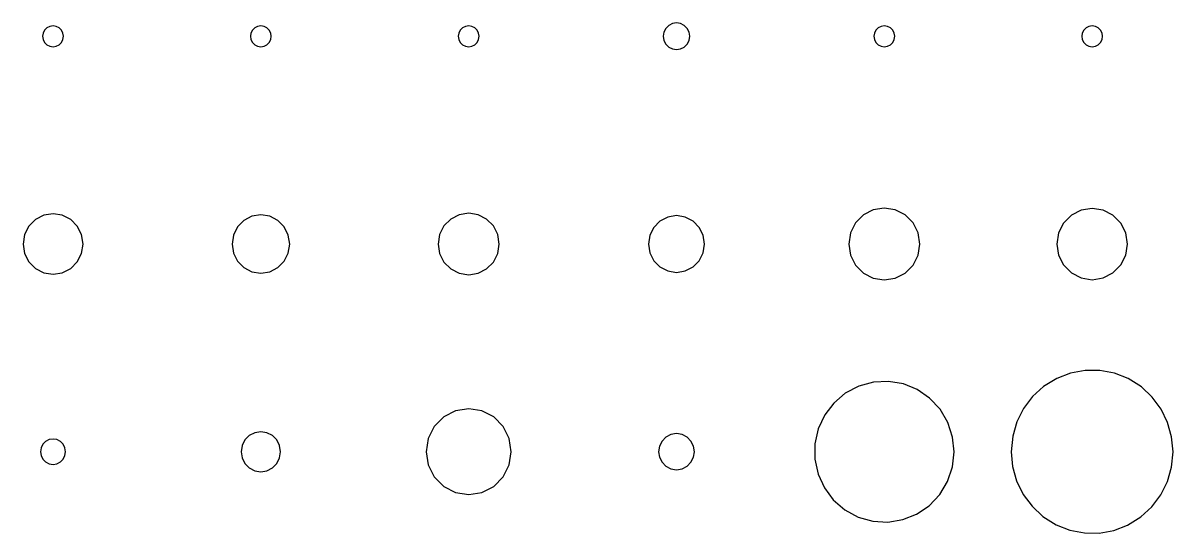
# Model space of a CAD drawing. Header units: metres. Extents: x -552 to 545, y -386 to 330.
# Drawn here: x 15.8 to 292.5, y -155.6 to -32.8 of the extents above; entities that cross this region are included whole.
import ezdxf

# ---------------------------------------------------------------- set-up
doc = ezdxf.new("R2010")
doc.units = ezdxf.units.M

msp = doc.modelspace()

# ---------------------------------------------------------------- linework, layer by layer
for p, q in [((172.01855, -32.94928, -668.5716), (171.13324, -33.404907, -668.5716)), ((173, -32.792297, -668.5716), (172.01855, -32.94928, -668.5716)), ((173.98145, -32.94928, -668.5716), (173, -32.792297, -668.5716)), ((174.86676, -33.404907, -668.5716), (173.98145, -32.94928, -668.5716)), ((20.622375, -35.219727, -668.5716), (20.5, -36, -668.5716)), ((20.977478, -34.51584, -668.5716), (20.622375, -35.219727, -668.5716)), ((21.530518, -33.957245, -668.5716), (20.977478, -34.51584, -668.5716)), ((22.227478, -33.59857, -668.5716), (21.530518, -33.957245, -668.5716)), ((23, -33.475006, -668.5716), (22.227478, -33.59857, -668.5716)), ((23.772522, -33.59857, -668.5716), (23, -33.475006, -668.5716)), ((24.469482, -33.957245, -668.5716), (23.772522, -33.59857, -668.5716)), ((25.022522, -34.51584, -668.5716), (24.469482, -33.957245, -668.5716)), ((25.377625, -35.219727, -668.5716), (25.022522, -34.51584, -668.5716)), ((25.5, -36, -668.5716), (25.377625, -35.219727, -668.5716)), ((70.622375, -35.219727, -668.5716), (70.5, -36, -668.5716)), ((70.97748, -34.51584, -668.5716), (70.622375, -35.219727, -668.5716)), ((71.53052, -33.957245, -668.5716), (70.97748, -34.51584, -668.5716)), ((72.22748, -33.59857, -668.5716), (71.53052, -33.957245, -668.5716)), ((73, -33.475006, -668.5716), (72.22748, -33.59857, -668.5716)), ((73.77252, -33.59857, -668.5716), (73, -33.475006, -668.5716)), ((74.46948, -33.957245, -668.5716), (73.77252, -33.59857, -668.5716)), ((75.02252, -34.51584, -668.5716), (74.46948, -33.957245, -668.5716)), ((75.377625, -35.219727, -668.5716), (75.02252, -34.51584, -668.5716)), ((75.5, -36, -668.5716), (75.377625, -35.219727, -668.5716)), ((120.622375, -35.219727, -668.5716), (120.5, -36, -668.5716)), ((120.97748, -34.51584, -668.5716), (120.622375, -35.219727, -668.5716)), ((121.53052, -33.957245, -668.5716), (120.97748, -34.51584, -668.5716)), ((122.22748, -33.59857, -668.5716), (121.53052, -33.957245, -668.5716)), ((123, -33.475006, -668.5716), (122.22748, -33.59857, -668.5716)), ((123.77252, -33.59857, -668.5716), (123, -33.475006, -668.5716)), ((124.46948, -33.957245, -668.5716), (123.77252, -33.59857, -668.5716)), ((125.02252, -34.51584, -668.5716), (124.46948, -33.957245, -668.5716)), ((125.377625, -35.219727, -668.5716), (125.02252, -34.51584, -668.5716)), ((125.5, -36, -668.5716), (125.377625, -35.219727, -668.5716)), ((169.97949, -35.00876, -668.5716), (169.82404, -36, -668.5716)), ((170.4306, -34.114563, -668.5716), (169.97949, -35.00876, -668.5716)), ((171.13324, -33.404907, -668.5716), (170.4306, -34.114563, -668.5716)), ((175.5694, -34.114563, -668.5716), (174.86676, -33.404907, -668.5716)), ((176.02051, -35.00876, -668.5716), (175.5694, -34.114563, -668.5716)), ((176.17596, -36, -668.5716), (176.02051, -35.00876, -668.5716)), ((220.62238, -35.219727, -668.5716), (220.5, -36, -668.5716)), ((220.97748, -34.51584, -668.5716), (220.62238, -35.219727, -668.5716)), ((221.53052, -33.957245, -668.5716), (220.97748, -34.51584, -668.5716)), ((222.22748, -33.59857, -668.5716), (221.53052, -33.957245, -668.5716)), ((223, -33.475006, -668.5716), (222.22748, -33.59857, -668.5716)), ((223.77252, -33.59857, -668.5716), (223, -33.475006, -668.5716)), ((224.46948, -33.957245, -668.5716), (223.77252, -33.59857, -668.5716)), ((225.02252, -34.51584, -668.5716), (224.46948, -33.957245, -668.5716)), ((225.37762, -35.219727, -668.5716), (225.02252, -34.51584, -668.5716)), ((225.5, -36, -668.5716), (225.37762, -35.219727, -668.5716)), ((270.62238, -35.219727, -668.5716), (270.5, -36, -668.5716)), ((270.97748, -34.51584, -668.5716), (270.62238, -35.219727, -668.5716)), ((271.53052, -33.957245, -668.5716), (270.97748, -34.51584, -668.5716)), ((272.22748, -33.59857, -668.5716), (271.53052, -33.957245, -668.5716)), ((273, -33.475006, -668.5716), (272.22748, -33.59857, -668.5716)), ((273.77252, -33.59857, -668.5716), (273, -33.475006, -668.5716)), ((274.46948, -33.957245, -668.5716), (273.77252, -33.59857, -668.5716)), ((275.02252, -34.51584, -668.5716), (274.46948, -33.957245, -668.5716)), ((275.37762, -35.219727, -668.5716), (275.02252, -34.51584, -668.5716)), ((275.5, -36, -668.5716), (275.37762, -35.219727, -668.5716)), ((20.5, -36, -668.5716), (20.622375, -36.780273, -668.5716)), ((20.622375, -36.780273, -668.5716), (20.977478, -37.48416, -668.5716)), ((20.977478, -37.48416, -668.5716), (21.530518, -38.042755, -668.5716)), ((21.530518, -38.042755, -668.5716), (22.227478, -38.40143, -668.5716)), ((22.227478, -38.40143, -668.5716), (23, -38.524994, -668.5716)), ((23, -38.524994, -668.5716), (23.772522, -38.40143, -668.5716)), ((23.772522, -38.40143, -668.5716), (24.469482, -38.042755, -668.5716)), ((24.469482, -38.042755, -668.5716), (25.022522, -37.48416, -668.5716)), ((25.022522, -37.48416, -668.5716), (25.377625, -36.780273, -668.5716)), ((25.377625, -36.780273, -668.5716), (25.5, -36, -668.5716)), ((70.5, -36, -668.5716), (70.622375, -36.780273, -668.5716)), ((70.622375, -36.780273, -668.5716), (70.97748, -37.48416, -668.5716)), ((70.97748, -37.48416, -668.5716), (71.53052, -38.042755, -668.5716)), ((71.53052, -38.042755, -668.5716), (72.22748, -38.40143, -668.5716)), ((72.22748, -38.40143, -668.5716), (73, -38.524994, -668.5716)), ((73, -38.524994, -668.5716), (73.77252, -38.40143, -668.5716)), ((73.77252, -38.40143, -668.5716), (74.46948, -38.042755, -668.5716)), ((74.46948, -38.042755, -668.5716), (75.02252, -37.48416, -668.5716)), ((75.02252, -37.48416, -668.5716), (75.377625, -36.780273, -668.5716)), ((75.377625, -36.780273, -668.5716), (75.5, -36, -668.5716)), ((120.5, -36, -668.5716), (120.622375, -36.780273, -668.5716)), ((120.622375, -36.780273, -668.5716), (120.97748, -37.48416, -668.5716)), ((120.97748, -37.48416, -668.5716), (121.53052, -38.042755, -668.5716)), ((121.53052, -38.042755, -668.5716), (122.22748, -38.40143, -668.5716)), ((122.22748, -38.40143, -668.5716), (123, -38.524994, -668.5716)), ((123, -38.524994, -668.5716), (123.77252, -38.40143, -668.5716)), ((123.77252, -38.40143, -668.5716), (124.46948, -38.042755, -668.5716)), ((124.46948, -38.042755, -668.5716), (125.02252, -37.48416, -668.5716)), ((125.02252, -37.48416, -668.5716), (125.377625, -36.780273, -668.5716)), ((125.377625, -36.780273, -668.5716), (125.5, -36, -668.5716)), ((169.82404, -36, -668.5716), (169.97949, -36.99124, -668.5716)), ((169.97949, -36.99124, -668.5716), (170.4306, -37.885437, -668.5716)), ((170.4306, -37.885437, -668.5716), (171.13324, -38.595093, -668.5716)), ((171.13324, -38.595093, -668.5716), (172.01855, -39.05072, -668.5716)), ((173.98145, -39.05072, -668.5716), (174.86676, -38.595093, -668.5716)), ((174.86676, -38.595093, -668.5716), (175.5694, -37.885437, -668.5716)), ((175.5694, -37.885437, -668.5716), (176.02051, -36.99124, -668.5716)), ((176.02051, -36.99124, -668.5716), (176.17596, -36, -668.5716)), ((220.5, -36, -668.5716), (220.62238, -36.780273, -668.5716)), ((220.62238, -36.780273, -668.5716), (220.97748, -37.48416, -668.5716)), ((220.97748, -37.48416, -668.5716), (221.53052, -38.042755, -668.5716)), ((221.53052, -38.042755, -668.5716), (222.22748, -38.40143, -668.5716)), ((222.22748, -38.40143, -668.5716), (223, -38.524994, -668.5716)), ((223, -38.524994, -668.5716), (223.77252, -38.40143, -668.5716)), ((223.77252, -38.40143, -668.5716), (224.46948, -38.042755, -668.5716)), ((224.46948, -38.042755, -668.5716), (225.02252, -37.48416, -668.5716)), ((225.02252, -37.48416, -668.5716), (225.37762, -36.780273, -668.5716)), ((225.37762, -36.780273, -668.5716), (225.5, -36, -668.5716)), ((270.5, -36, -668.5716), (270.62238, -36.780273, -668.5716)), ((270.62238, -36.780273, -668.5716), (270.97748, -37.48416, -668.5716)), ((270.97748, -37.48416, -668.5716), (271.53052, -38.042755, -668.5716)), ((271.53052, -38.042755, -668.5716), (272.22748, -38.40143, -668.5716)), ((272.22748, -38.40143, -668.5716), (273, -38.524994, -668.5716)), ((273, -38.524994, -668.5716), (273.77252, -38.40143, -668.5716)), ((273.77252, -38.40143, -668.5716), (274.46948, -38.042755, -668.5716)), ((274.46948, -38.042755, -668.5716), (275.02252, -37.48416, -668.5716)), ((275.02252, -37.48416, -668.5716), (275.37762, -36.780273, -668.5716)), ((275.37762, -36.780273, -668.5716), (275.5, -36, -668.5716)), ((172.01855, -39.05072, -668.5716), (173, -39.207703, -668.5716)), ((173, -39.207703, -668.5716), (173.98145, -39.05072, -668.5716)), ((223, -77.34845, -668.5716), (220.35297, -77.77188, -668.5716)), ((225.64703, -77.77188, -668.5716), (223, -77.34845, -668.5716)), ((273, -77.41354, -668.5716), (270.37292, -77.8338, -668.5716)), ((275.62708, -77.8338, -668.5716), (273, -77.41354, -668.5716)), ((18.754517, -80.098145, -668.5716), (17.156555, -81.712036, -668.5716)), ((20.768005, -79.06195, -668.5716), (18.754517, -80.098145, -668.5716)), ((23, -78.704895, -668.5716), (20.768005, -79.06195, -668.5716)), ((25.231995, -79.06195, -668.5716), (23, -78.704895, -668.5716)), ((27.245483, -80.098145, -668.5716), (25.231995, -79.06195, -668.5716)), ((28.843445, -81.712036, -668.5716), (27.245483, -80.098145, -668.5716)), ((70.85614, -79.33588, -668.5716), (68.92212, -80.33118, -668.5716)), ((73, -78.99295, -668.5716), (70.85614, -79.33588, -668.5716)), ((75.14386, -79.33588, -668.5716), (73, -78.99295, -668.5716)), ((77.07788, -80.33118, -668.5716), (75.14386, -79.33588, -668.5716)), ((118.68115, -79.996155, -668.5716), (117.0556, -81.63794, -668.5716)), ((120.72943, -78.94205, -668.5716), (118.68115, -79.996155, -668.5716)), ((123, -78.57883, -668.5716), (120.72943, -78.94205, -668.5716)), ((125.27057, -78.94205, -668.5716), (123, -78.57883, -668.5716)), ((127.31885, -79.996155, -668.5716), (125.27057, -78.94205, -668.5716)), ((128.9444, -81.63794, -668.5716), (127.31885, -79.996155, -668.5716)), ((170.91058, -79.505066, -668.5716), (169.02563, -80.47507, -668.5716)), ((173, -79.17081, -668.5716), (170.91058, -79.505066, -668.5716)), ((175.08942, -79.505066, -668.5716), (173, -79.17081, -668.5716)), ((176.97437, -80.47507, -668.5716), (175.08942, -79.505066, -668.5716)), ((217.96509, -79.00073, -668.5716), (216.07007, -80.914734, -668.5716)), ((220.35297, -77.77188, -668.5716), (217.96509, -79.00073, -668.5716)), ((228.03491, -79.00073, -668.5716), (225.64703, -77.77188, -668.5716)), ((229.92993, -80.914734, -668.5716), (228.03491, -79.00073, -668.5716)), ((268.003, -79.053406, -668.5716), (266.1222, -80.953, -668.5716)), ((270.37292, -77.8338, -668.5716), (268.003, -79.053406, -668.5716)), ((277.997, -79.053406, -668.5716), (275.62708, -77.8338, -668.5716)), ((279.8778, -80.953, -668.5716), (277.997, -79.053406, -668.5716)), ((17.156555, -81.712036, -668.5716), (16.130615, -83.7457, -668.5716)), ((29.869385, -83.7457, -668.5716), (28.843445, -81.712036, -668.5716)), ((67.38727, -81.88135, -668.5716), (66.401855, -83.83469, -668.5716)), ((68.92212, -80.33118, -668.5716), (67.38727, -81.88135, -668.5716)), ((78.61273, -81.88135, -668.5716), (77.07788, -80.33118, -668.5716)), ((79.598145, -83.83469, -668.5716), (78.61273, -81.88135, -668.5716)), ((117.0556, -81.63794, -668.5716), (116.0119, -83.706726, -668.5716)), ((129.9881, -83.706726, -668.5716), (128.9444, -81.63794, -668.5716)), ((167.52979, -81.9859, -668.5716), (166.5694, -83.88968, -668.5716)), ((169.02563, -80.47507, -668.5716), (167.52979, -81.9859, -668.5716)), ((178.47021, -81.9859, -668.5716), (176.97437, -80.47507, -668.5716)), ((179.4306, -83.88968, -668.5716), (178.47021, -81.9859, -668.5716)), ((216.07007, -80.914734, -668.5716), (214.85333, -83.32651, -668.5716)), ((231.14667, -83.32651, -668.5716), (229.92993, -80.914734, -668.5716)), ((266.1222, -80.953, -668.5716), (264.91467, -83.34665, -668.5716)), ((281.08533, -83.34665, -668.5716), (279.8778, -80.953, -668.5716)), ((16.130615, -83.7457, -668.5716), (15.777161, -86, -668.5716)), ((30.22284, -86, -668.5716), (29.869385, -83.7457, -668.5716)), ((66.401855, -83.83469, -668.5716), (66.06232, -86, -668.5716)), ((79.93768, -86, -668.5716), (79.598145, -83.83469, -668.5716)), ((116.0119, -83.706726, -668.5716), (115.65228, -86, -668.5716)), ((130.34772, -86, -668.5716), (129.9881, -83.706726, -668.5716)), ((166.5694, -83.88968, -668.5716), (166.23846, -86, -668.5716)), ((179.76154, -86, -668.5716), (179.4306, -83.88968, -668.5716)), ((214.85333, -83.32651, -668.5716), (214.43408, -86, -668.5716)), ((231.56592, -86, -668.5716), (231.14667, -83.32651, -668.5716)), ((264.91467, -83.34665, -668.5716), (264.4986, -86, -668.5716)), ((281.5014, -86, -668.5716), (281.08533, -83.34665, -668.5716)), ((15.777161, -86, -668.5716), (16.130615, -88.2543, -668.5716)), ((16.130615, -88.2543, -668.5716), (17.156555, -90.287964, -668.5716)), ((28.843445, -90.287964, -668.5716), (29.869385, -88.2543, -668.5716)), ((29.869385, -88.2543, -668.5716), (30.22284, -86, -668.5716)), ((66.06232, -86, -668.5716), (66.401855, -88.16531, -668.5716)), ((66.401855, -88.16531, -668.5716), (67.38727, -90.11865, -668.5716)), ((78.61273, -90.11865, -668.5716), (79.598145, -88.16531, -668.5716)), ((79.598145, -88.16531, -668.5716), (79.93768, -86, -668.5716)), ((115.65228, -86, -668.5716), (116.0119, -88.293274, -668.5716)), ((116.0119, -88.293274, -668.5716), (117.0556, -90.36206, -668.5716)), ((128.9444, -90.36206, -668.5716), (129.9881, -88.293274, -668.5716)), ((129.9881, -88.293274, -668.5716), (130.34772, -86, -668.5716)), ((166.23846, -86, -668.5716), (166.5694, -88.11032, -668.5716)), ((166.5694, -88.11032, -668.5716), (167.52979, -90.0141, -668.5716)), ((178.47021, -90.0141, -668.5716), (179.4306, -88.11032, -668.5716)), ((179.4306, -88.11032, -668.5716), (179.76154, -86, -668.5716)), ((214.43408, -86, -668.5716), (214.85333, -88.67349, -668.5716)), ((231.14667, -88.67349, -668.5716), (231.56592, -86, -668.5716)), ((264.4986, -86, -668.5716), (264.91467, -88.65335, -668.5716)), ((281.08533, -88.65335, -668.5716), (281.5014, -86, -668.5716)), ((17.156555, -90.287964, -668.5716), (18.754517, -91.901855, -668.5716)), ((27.245483, -91.901855, -668.5716), (28.843445, -90.287964, -668.5716)), ((67.38727, -90.11865, -668.5716), (68.92212, -91.66882, -668.5716)), ((77.07788, -91.66882, -668.5716), (78.61273, -90.11865, -668.5716)), ((117.0556, -90.36206, -668.5716), (118.68115, -92.003845, -668.5716)), ((127.31885, -92.003845, -668.5716), (128.9444, -90.36206, -668.5716)), ((167.52979, -90.0141, -668.5716), (169.02563, -91.52493, -668.5716)), ((176.97437, -91.52493, -668.5716), (178.47021, -90.0141, -668.5716)), ((214.85333, -88.67349, -668.5716), (216.07007, -91.085266, -668.5716)), ((216.07007, -91.085266, -668.5716), (217.96509, -92.99927, -668.5716)), ((228.03491, -92.99927, -668.5716), (229.92993, -91.085266, -668.5716)), ((229.92993, -91.085266, -668.5716), (231.14667, -88.67349, -668.5716)), ((264.91467, -88.65335, -668.5716), (266.1222, -91.047, -668.5716)), ((266.1222, -91.047, -668.5716), (268.003, -92.94656, -668.5716)), ((277.997, -92.946594, -668.5716), (279.8778, -91.047, -668.5716)), ((279.8778, -91.047, -668.5716), (281.08533, -88.65335, -668.5716)), ((18.754517, -91.901855, -668.5716), (20.768005, -92.93805, -668.5716)), ((20.768005, -92.93805, -668.5716), (23, -93.295105, -668.5716)), ((23, -93.295105, -668.5716), (25.231995, -92.93805, -668.5716)), ((25.231995, -92.93805, -668.5716), (27.245483, -91.901855, -668.5716)), ((68.92212, -91.66882, -668.5716), (70.85614, -92.66412, -668.5716)), ((70.85614, -92.66412, -668.5716), (73, -93.00705, -668.5716)), ((73, -93.00705, -668.5716), (75.14386, -92.66412, -668.5716)), ((75.14386, -92.66412, -668.5716), (77.07788, -91.66882, -668.5716)), ((118.68115, -92.003845, -668.5716), (120.72943, -93.05795, -668.5716)), ((120.72943, -93.05795, -668.5716), (123, -93.42117, -668.5716)), ((123, -93.42117, -668.5716), (125.27057, -93.05795, -668.5716)), ((125.27057, -93.05795, -668.5716), (127.31885, -92.003845, -668.5716)), ((169.02563, -91.52493, -668.5716), (170.91058, -92.494934, -668.5716)), ((170.91058, -92.494934, -668.5716), (173, -92.82919, -668.5716)), ((173, -92.82919, -668.5716), (175.08942, -92.494934, -668.5716)), ((175.08942, -92.494934, -668.5716), (176.97437, -91.52493, -668.5716)), ((217.96509, -92.99927, -668.5716), (220.35297, -94.22812, -668.5716)), ((225.64703, -94.22812, -668.5716), (228.03491, -92.99927, -668.5716)), ((268.003, -92.94656, -668.5716), (270.37292, -94.1662, -668.5716)), ((275.62708, -94.1662, -668.5716), (277.997, -92.946594, -668.5716)), ((220.35297, -94.22812, -668.5716), (223, -94.65155, -668.5716)), ((223, -94.65155, -668.5716), (225.64703, -94.22812, -668.5716)), ((270.37292, -94.1662, -668.5716), (273, -94.58646, -668.5716)), ((273, -94.58646, -668.5716), (275.62708, -94.1662, -668.5716)), ((264.47205, -118.34027, -668.5716), (261.29248, -120.30823, -668.5716)), ((267.8012, -117.066345, -668.5716), (264.47205, -118.34027, -668.5716)), ((271.3045, -116.42651, -668.5716), (267.8012, -117.066345, -668.5716)), ((274.86456, -116.4422, -668.5716), (271.3045, -116.42651, -668.5716)), ((278.36218, -117.112885, -668.5716), (274.86456, -116.4422, -668.5716)), ((281.68018, -118.41611, -668.5716), (278.36218, -117.112885, -668.5716)), ((284.84265, -120.41199, -668.5716), (281.68018, -118.41611, -668.5716)), ((216.84583, -120.22046, -668.5716), (213.61017, -121.93982, -668.5716)), ((220.37317, -119.249176, -668.5716), (216.84583, -120.22046, -668.5716)), ((224.02509, -119.07202, -668.5716), (220.37317, -119.249176, -668.5716)), ((227.62842, -119.69736, -668.5716), (224.02509, -119.07202, -668.5716)), ((230.88324, -121.02554, -668.5716), (227.62842, -119.69736, -668.5716)), ((233.90533, -123.10379, -668.5716), (230.88324, -121.02554, -668.5716)), ((261.29248, -120.30823, -668.5716), (258.65723, -122.72583, -668.5716)), ((287.4569, -122.85275, -668.5716), (284.84265, -120.41199, -668.5716)), ((210.8197, -124.325775, -668.5716), (208.68274, -127.13861, -668.5716)), ((213.61017, -121.93982, -668.5716), (210.8197, -124.325775, -668.5716)), ((236.41046, -125.79346, -668.5716), (233.90533, -123.10379, -668.5716)), ((258.65723, -122.72583, -668.5716), (256.50232, -125.58801, -668.5716)), ((289.58704, -125.733826, -668.5716), (287.4569, -122.85275, -668.5716)), ((119.83807, -126.171295, -668.5716), (116.98566, -127.63922, -668.5716)), ((123, -125.6655, -668.5716), (119.83807, -126.171295, -668.5716)), ((126.16193, -126.171295, -668.5716), (123, -125.6655, -668.5716)), ((129.01434, -127.63922, -668.5716), (126.16193, -126.171295, -668.5716)), ((208.68274, -127.13861, -668.5716), (207.12311, -130.47849, -668.5716)), ((238.27979, -128.96695, -668.5716), (236.41046, -125.79346, -668.5716)), ((256.50232, -125.58801, -668.5716), (254.8999, -128.79889, -668.5716)), ((291.16162, -128.95871, -668.5716), (289.58704, -125.733826, -668.5716)), ((114.721985, -129.92554, -668.5716), (113.268616, -132.80646, -668.5716)), ((116.98566, -127.63922, -668.5716), (114.721985, -129.92554, -668.5716)), ((131.27802, -129.92554, -668.5716), (129.01434, -127.63922, -668.5716)), ((132.73138, -132.80646, -668.5716), (131.27802, -129.92554, -668.5716)), ((239.42474, -132.47389, -668.5716), (238.27979, -128.96695, -668.5716)), ((254.8999, -128.79889, -668.5716), (253.90369, -132.25095, -668.5716)), ((292.12793, -132.41939, -668.5716), (291.16162, -128.95871, -668.5716)), ((70.20264, -132.1113, -668.5716), (69.14978, -133.17468, -668.5716)), ((71.52936, -131.42854, -668.5716), (70.20264, -132.1113, -668.5716)), ((73, -131.1933, -668.5716), (71.52936, -131.42854, -668.5716)), ((74.47064, -131.42854, -668.5716), (73, -131.1933, -668.5716)), ((75.79736, -132.1113, -668.5716), (74.47064, -131.42854, -668.5716)), ((76.85022, -133.17468, -668.5716), (75.79736, -132.1113, -668.5716)), ((170.46747, -132.47937, -668.5716), (169.51422, -133.44212, -668.5716)), ((171.66858, -131.86125, -668.5716), (170.46747, -132.47937, -668.5716)), ((173, -131.64827, -668.5716), (171.66858, -131.86125, -668.5716)), ((174.33142, -131.86125, -668.5716), (173, -131.64827, -668.5716)), ((175.53253, -132.47937, -668.5716), (174.33142, -131.86125, -668.5716)), ((176.48578, -133.44212, -668.5716), (175.53253, -132.47937, -668.5716)), ((207.12311, -130.47849, -668.5716), (206.31622, -134.08012, -668.5716)), ((239.79169, -136, -668.5716), (239.42474, -132.47389, -668.5716)), ((253.90369, -132.25095, -668.5716), (253.54626, -136, -668.5716)), ((292.45374, -136, -668.5716), (292.12793, -132.41939, -668.5716)), ((20.123596, -135.05605, -668.5716), (19.975586, -136, -668.5716)), ((20.553162, -134.2045, -668.5716), (20.123596, -135.05605, -668.5716)), ((21.22229, -133.52872, -668.5716), (20.553162, -134.2045, -668.5716)), ((22.065369, -133.09483, -668.5716), (21.22229, -133.52872, -668.5716)), ((23, -132.94533, -668.5716), (22.065369, -133.09483, -668.5716)), ((23.934631, -133.09483, -668.5716), (23, -132.94533, -668.5716)), ((24.77771, -133.52872, -668.5716), (23.934631, -133.09483, -668.5716)), ((25.446838, -134.2045, -668.5716), (24.77771, -133.52872, -668.5716)), ((25.876404, -135.05605, -668.5716), (25.446838, -134.2045, -668.5716)), ((26.024414, -136, -668.5716), (25.876404, -135.05605, -668.5716)), ((68.473816, -134.51465, -668.5716), (68.240906, -136, -668.5716)), ((69.14978, -133.17468, -668.5716), (68.473816, -134.51465, -668.5716)), ((77.526184, -134.51465, -668.5716), (76.85022, -133.17468, -668.5716)), ((77.759094, -136, -668.5716), (77.526184, -134.51465, -668.5716)), ((113.268616, -132.80646, -668.5716), (112.76782, -136, -668.5716)), ((133.23218, -136, -668.5716), (132.73138, -132.80646, -668.5716)), ((168.90222, -134.65524, -668.5716), (168.69135, -136, -668.5716)), ((169.51422, -133.44212, -668.5716), (168.90222, -134.65524, -668.5716)), ((177.09778, -134.65524, -668.5716), (176.48578, -133.44212, -668.5716)), ((177.30865, -136, -668.5716), (177.09778, -134.65524, -668.5716)), ((206.31622, -134.08012, -668.5716), (206.3003, -137.77277, -668.5716)), ((19.975586, -136, -668.5716), (20.123596, -136.94395, -668.5716)), ((20.123596, -136.94395, -668.5716), (20.553162, -137.7955, -668.5716)), ((20.553162, -137.7955, -668.5716), (21.22229, -138.47128, -668.5716)), ((24.77771, -138.47128, -668.5716), (25.446838, -137.7955, -668.5716)), ((25.446838, -137.7955, -668.5716), (25.876404, -136.94395, -668.5716)), ((25.876404, -136.94395, -668.5716), (26.024414, -136, -668.5716)), ((68.240906, -136, -668.5716), (68.473816, -137.48535, -668.5716)), ((68.473816, -137.48535, -668.5716), (69.14978, -138.82532, -668.5716)), ((76.85022, -138.82532, -668.5716), (77.526184, -137.48535, -668.5716)), ((77.526184, -137.48535, -668.5716), (77.759094, -136, -668.5716)), ((112.76782, -136, -668.5716), (113.268616, -139.19354, -668.5716)), ((132.73138, -139.19354, -668.5716), (133.23218, -136, -668.5716)), ((168.69135, -136, -668.5716), (168.90222, -137.34476, -668.5716)), ((168.90222, -137.34476, -668.5716), (169.51422, -138.55788, -668.5716)), ((176.48578, -138.55788, -668.5716), (177.09778, -137.34476, -668.5716)), ((177.09778, -137.34476, -668.5716), (177.30865, -136, -668.5716)), ((206.3003, -137.77277, -668.5716), (207.07605, -141.38136, -668.5716)), ((239.39368, -139.67073, -668.5716), (239.79169, -136, -668.5716)), ((253.54626, -136, -668.5716), (253.87207, -139.58061, -668.5716)), ((292.0963, -139.74907, -668.5716), (292.45374, -136, -668.5716)), ((21.22229, -138.47128, -668.5716), (22.065369, -138.90517, -668.5716)), ((22.065369, -138.90517, -668.5716), (23, -139.05467, -668.5716)), ((23, -139.05467, -668.5716), (23.934631, -138.90517, -668.5716)), ((23.934631, -138.90517, -668.5716), (24.77771, -138.47128, -668.5716)), ((69.14978, -138.82532, -668.5716), (70.20264, -139.8887, -668.5716)), ((70.20264, -139.8887, -668.5716), (71.52936, -140.57146, -668.5716)), ((71.52936, -140.57146, -668.5716), (73, -140.8067, -668.5716)), ((73, -140.8067, -668.5716), (74.47064, -140.57146, -668.5716)), ((74.47064, -140.57146, -668.5716), (75.79736, -139.8887, -668.5716)), ((75.79736, -139.8887, -668.5716), (76.85022, -138.82532, -668.5716)), ((113.268616, -139.19354, -668.5716), (114.721985, -142.07446, -668.5716)), ((131.27802, -142.07446, -668.5716), (132.73138, -139.19354, -668.5716)), ((169.51422, -138.55788, -668.5716), (170.46747, -139.52063, -668.5716)), ((170.46747, -139.52063, -668.5716), (171.66858, -140.13875, -668.5716)), ((171.66858, -140.13875, -668.5716), (173, -140.35173, -668.5716)), ((173, -140.35173, -668.5716), (174.33142, -140.13875, -668.5716)), ((174.33142, -140.13875, -668.5716), (175.53253, -139.52063, -668.5716)), ((175.53253, -139.52063, -668.5716), (176.48578, -138.55788, -668.5716)), ((238.21844, -143.16745, -668.5716), (239.39368, -139.67073, -668.5716)), ((253.87207, -139.58061, -668.5716), (254.83838, -143.04129, -668.5716)), ((291.1001, -143.20111, -668.5716), (292.0963, -139.74907, -668.5716)), ((114.721985, -142.07446, -668.5716), (116.98566, -144.3608, -668.5716)), ((129.01434, -144.3608, -668.5716), (131.27802, -142.07446, -668.5716)), ((207.07605, -141.38136, -668.5716), (208.60669, -144.73485, -668.5716)), ((236.32178, -146.32437, -668.5716), (238.21844, -143.16745, -668.5716)), ((254.83838, -143.04129, -668.5716), (256.41296, -146.26617, -668.5716)), ((289.49768, -146.41199, -668.5716), (291.1001, -143.20111, -668.5716)), ((116.98566, -144.3608, -668.5716), (119.83807, -145.8287, -668.5716)), ((119.83807, -145.8287, -668.5716), (123, -146.3345, -668.5716)), ((123, -146.3345, -668.5716), (126.16193, -145.8287, -668.5716)), ((126.16193, -145.8287, -668.5716), (129.01434, -144.3608, -668.5716)), ((208.60669, -144.73485, -668.5716), (210.7193, -147.56644, -668.5716)), ((233.79352, -148.99182, -668.5716), (236.32178, -146.32437, -668.5716)), ((256.41296, -146.26617, -668.5716), (258.5431, -149.14725, -668.5716)), ((287.34277, -149.27415, -668.5716), (289.49768, -146.41199, -668.5716)), ((210.7193, -147.56644, -668.5716), (213.48907, -149.97687, -668.5716)), ((230.75354, -151.04337, -668.5716), (233.79352, -148.99182, -668.5716)), ((258.5431, -149.14725, -668.5716), (261.15735, -151.588, -668.5716)), ((284.70752, -151.69179, -668.5716), (287.34277, -149.27415, -668.5716)), ((213.48907, -149.97687, -668.5716), (216.70972, -151.72469, -668.5716)), ((216.70972, -151.72469, -668.5716), (220.22858, -152.72704, -668.5716)), ((227.48737, -152.3428, -668.5716), (230.75354, -151.04337, -668.5716)), ((261.15735, -151.588, -668.5716), (264.31982, -153.58388, -668.5716)), ((281.52795, -153.65973, -668.5716), (284.70752, -151.69179, -668.5716)), ((220.22858, -152.72704, -668.5716), (223.87878, -152.93639, -668.5716)), ((223.87878, -152.93639, -668.5716), (227.48737, -152.3428, -668.5716)), ((264.31982, -153.58388, -668.5716), (267.63782, -154.8871, -668.5716)), ((267.63782, -154.8871, -668.5716), (271.13544, -155.55779, -668.5716)), ((274.6955, -155.57347, -668.5716), (278.1988, -154.93364, -668.5716)), ((278.1988, -154.93364, -668.5716), (281.52795, -153.65973, -668.5716)), ((271.13544, -155.55779, -668.5716), (274.6955, -155.57347, -668.5716))]:
    msp.add_line(p, q)

doc.saveas('drawing.dxf')
